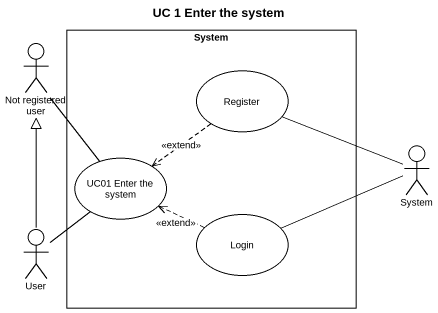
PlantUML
@startuml
title UC 1 Enter the system
rectangle System {
  usecase Register
  usecase "UC01 Enter the system" as UC01_Enter_the_system
  usecase Login
}
actor "Not registered user" as Not_registered_user
actor "System" as System_2
actor User
Not_registered_user -- UC01_Enter_the_system
Register -right- System_2
Register ..> UC01_Enter_the_system : <<extend>>
User -up-|> Not_registered_user
User -up- UC01_Enter_the_system
Login -right- System_2
Login .left.> UC01_Enter_the_system : <<extend>>
@enduml
